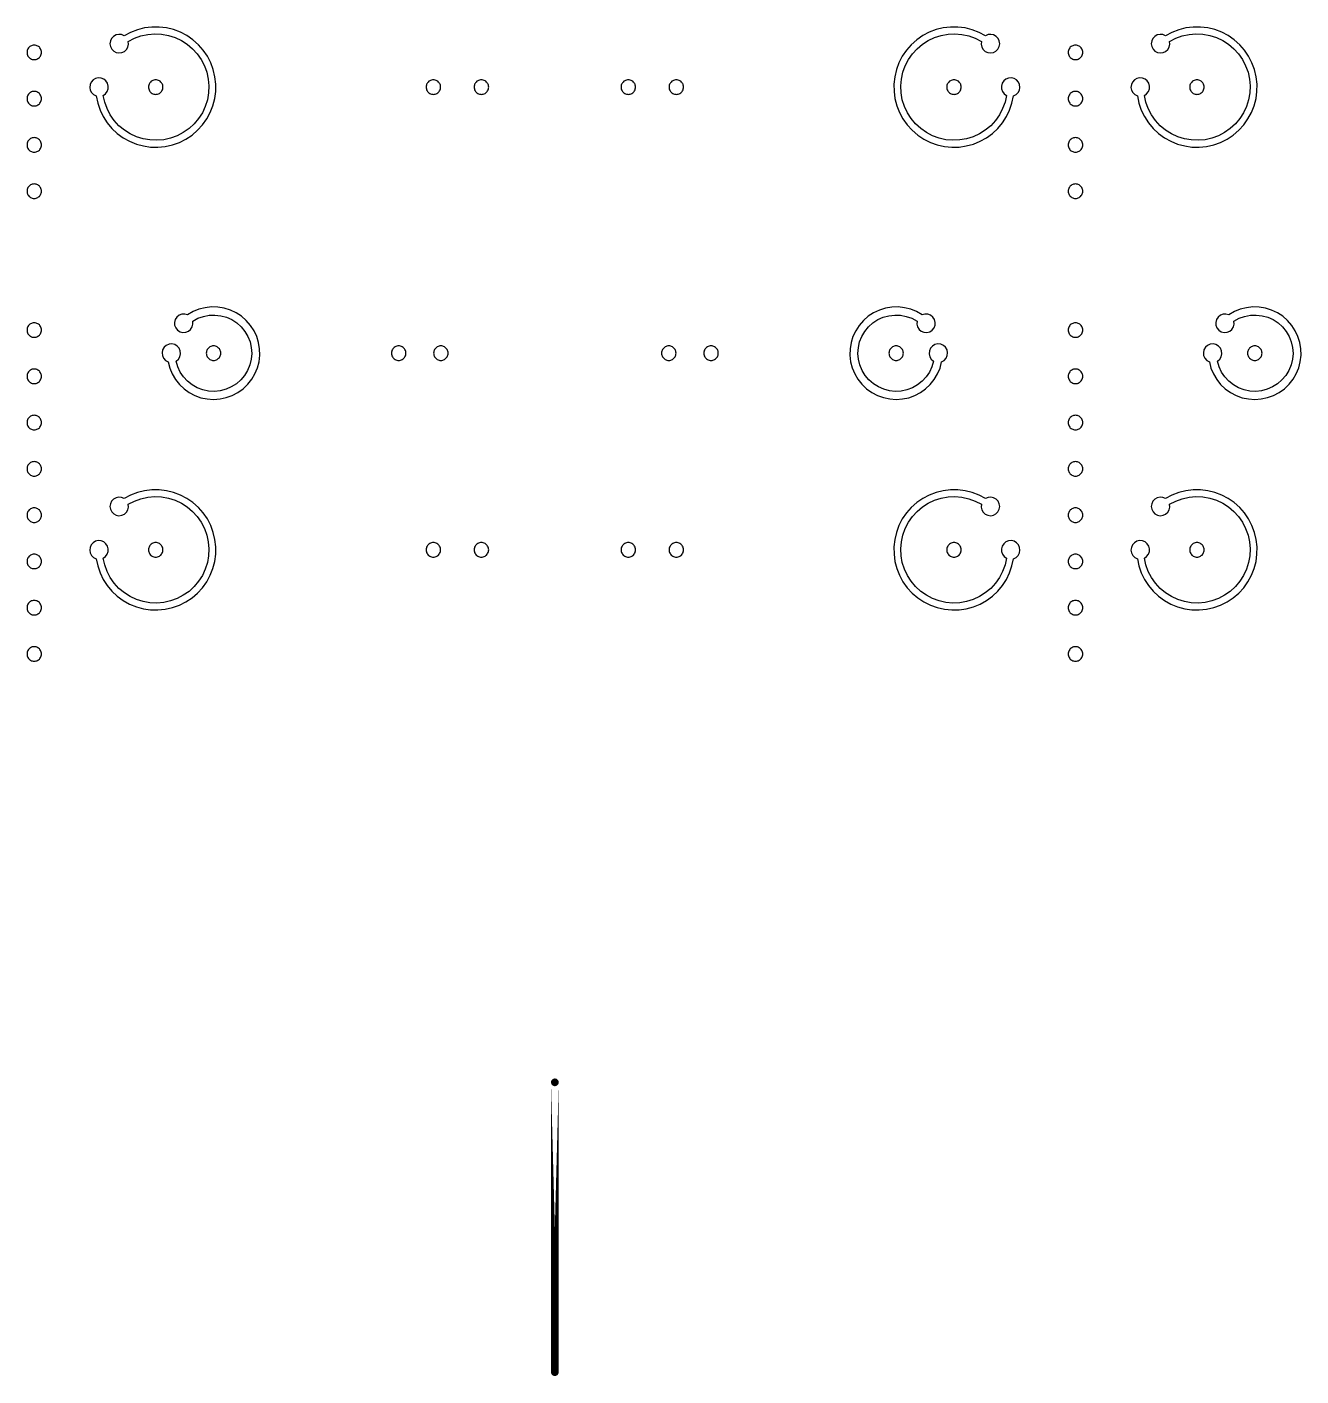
# Model space of a CAD drawing. Extents: x -100 to 100, y -100 to 100.
# Drawn here: x -5.46 to 7.72, y -64.24 to -50.28 of the extents above; entities that cross this region are included whole.
import ezdxf

# ---------------------------------------------------------------- set-up
doc = ezdxf.new("R2010")
doc.units = 0
doc.layers.get('0').update_dxf_attribs({"linetype": 'continuous'})
doc.layers.add('L1', color=7, linetype='continuous')

# ---------------------------------------------------------------- blocks, each defined once
blk = doc.blocks.new('LDI_XFL94-0512-011_L1_B1')
at = {"layer": 'L1'}
for points in [[(-4.003, -53.742), (-3.987, -53.807), (-3.961, -53.868), (-3.927, -53.925), (-3.886, -53.976), (-3.838, -54.022), (-3.784, -54.061), (-3.725, -54.091), (-3.663, -54.114), (-3.598, -54.127), (-3.532, -54.132), (-3.466, -54.127), (-3.401, -54.113), (-3.339, -54.091), (-3.28, -54.06), (-3.227, -54.021), (-3.179, -53.975), (-3.138, -53.923), (-3.104, -53.866), (-3.079, -53.805), (-3.062, -53.741), (-3.054, -53.675), (-3.056, -53.609), (-3.067, -53.543), (-3.086, -53.48), (-3.114, -53.42), (-3.15, -53.365), (-3.194, -53.315), (-3.244, -53.271), (-3.299, -53.235), (-3.359, -53.206), (-3.422, -53.187), (-3.487, -53.176), (-3.554, -53.174), (-3.619, -53.182), (-3.684, -53.198), (-3.745, -53.223), (-3.802, -53.256), (-3.831, -53.248), (-3.861, -53.25), (-3.89, -53.26), (-3.913, -53.279), (-3.93, -53.305), (-3.937, -53.334), (-3.936, -53.364), (-3.925, -53.392), (-3.906, -53.415), (-3.88, -53.431), (-3.851, -53.439), (-3.821, -53.437), (-3.793, -53.426), (-3.77, -53.407), (-3.754, -53.381), (-3.747, -53.352), (-3.749, -53.322), (-3.695, -53.292), (-3.638, -53.272), (-3.579, -53.26), (-3.518, -53.258), (-3.457, -53.265), (-3.399, -53.281), (-3.343, -53.306), (-3.292, -53.339), (-3.247, -53.38), (-3.209, -53.427), (-3.178, -53.479), (-3.155, -53.536), (-3.142, -53.595), (-3.138, -53.656), (-3.143, -53.716), (-3.157, -53.775), (-3.181, -53.832), (-3.212, -53.884), (-3.251, -53.93), (-3.297, -53.97), (-3.349, -54.002), (-3.404, -54.026), (-3.463, -54.042), (-3.524, -54.048), (-3.585, -54.045), (-3.644, -54.032), (-3.701, -54.01), (-3.754, -53.98), (-3.801, -53.943), (-3.843, -53.898), (-3.877, -53.848), (-3.903, -53.793), (-3.92, -53.734), (-3.897, -53.714), (-3.881, -53.689), (-3.874, -53.659), (-3.877, -53.629), (-3.889, -53.602), (-3.909, -53.579), (-3.935, -53.564), (-3.964, -53.557), (-3.994, -53.56), (-4.022, -53.572), (-4.044, -53.592), (-4.06, -53.618), (-4.066, -53.648), (-4.062, -53.678), (-4.05, -53.705), (-4.03, -53.728), (-4.003, -53.742)], [(3.92, -53.734), (3.903, -53.793), (3.877, -53.848), (3.843, -53.898), (3.801, -53.943), (3.754, -53.98), (3.701, -54.01), (3.644, -54.032), (3.585, -54.045), (3.524, -54.048), (3.463, -54.042), (3.404, -54.026), (3.349, -54.002), (3.297, -53.97), (3.251, -53.93), (3.212, -53.884), (3.181, -53.832), (3.157, -53.775), (3.143, -53.716), (3.138, -53.656), (3.142, -53.595), (3.155, -53.536), (3.178, -53.479), (3.209, -53.427), (3.247, -53.38), (3.292, -53.339), (3.343, -53.306), (3.399, -53.281), (3.457, -53.265), (3.518, -53.258), (3.579, -53.26), (3.638, -53.272), (3.695, -53.292), (3.749, -53.322), (3.747, -53.352), (3.754, -53.381), (3.77, -53.407), (3.793, -53.426), (3.821, -53.437), (3.851, -53.439), (3.88, -53.431), (3.906, -53.415), (3.925, -53.392), (3.936, -53.364), (3.937, -53.334), (3.93, -53.305), (3.913, -53.279), (3.89, -53.26), (3.861, -53.25), (3.831, -53.248), (3.802, -53.256), (3.745, -53.223), (3.684, -53.198), (3.619, -53.182), (3.554, -53.174), (3.487, -53.176), (3.422, -53.187), (3.359, -53.206), (3.299, -53.235), (3.244, -53.271), (3.194, -53.315), (3.15, -53.365), (3.114, -53.42), (3.086, -53.48), (3.067, -53.543), (3.056, -53.609), (3.054, -53.675), (3.062, -53.741), (3.079, -53.805), (3.104, -53.866), (3.138, -53.923), (3.179, -53.975), (3.227, -54.021), (3.28, -54.06), (3.339, -54.091), (3.401, -54.113), (3.466, -54.127), (3.532, -54.132), (3.598, -54.127), (3.663, -54.114), (3.725, -54.091), (3.784, -54.061), (3.838, -54.022), (3.886, -53.976), (3.927, -53.925), (3.961, -53.868), (3.987, -53.807), (4.003, -53.742), (4.03, -53.728), (4.05, -53.705), (4.062, -53.678), (4.066, -53.648), (4.06, -53.618), (4.044, -53.592), (4.022, -53.572), (3.994, -53.56), (3.964, -53.557), (3.935, -53.564), (3.909, -53.579), (3.889, -53.602), (3.877, -53.629), (3.874, -53.659), (3.881, -53.689), (3.897, -53.714), (3.92, -53.734)], [(6.775, -53.742), (6.792, -53.807), (6.817, -53.868), (6.851, -53.925), (6.892, -53.976), (6.94, -54.022), (6.994, -54.061), (7.053, -54.091), (7.115, -54.114), (7.18, -54.127), (7.246, -54.132), (7.312, -54.127), (7.377, -54.113), (7.439, -54.091), (7.498, -54.06), (7.552, -54.021), (7.6, -53.975), (7.641, -53.923), (7.674, -53.866), (7.7, -53.805), (7.716, -53.741), (7.724, -53.675), (7.723, -53.609), (7.712, -53.543), (7.692, -53.48), (7.664, -53.42), (7.628, -53.365), (7.585, -53.315), (7.535, -53.271), (7.48, -53.235), (7.42, -53.206), (7.356, -53.187), (7.291, -53.176), (7.225, -53.174), (7.159, -53.182), (7.095, -53.198), (7.034, -53.223), (6.976, -53.256), (6.947, -53.248), (6.917, -53.25), (6.889, -53.26), (6.865, -53.279), (6.849, -53.305), (6.841, -53.334), (6.843, -53.364), (6.854, -53.392), (6.873, -53.415), (6.898, -53.431), (6.927, -53.439), (6.958, -53.437), (6.986, -53.426), (7.009, -53.407), (7.025, -53.381), (7.032, -53.352), (7.03, -53.322), (7.083, -53.292), (7.14, -53.272), (7.2, -53.26), (7.261, -53.258), (7.321, -53.265), (7.38, -53.281), (7.435, -53.306), (7.486, -53.339), (7.531, -53.38), (7.57, -53.427), (7.601, -53.479), (7.623, -53.536), (7.636, -53.595), (7.641, -53.656), (7.636, -53.716), (7.621, -53.775), (7.598, -53.832), (7.566, -53.884), (7.527, -53.93), (7.481, -53.97), (7.43, -54.002), (7.374, -54.026), (7.315, -54.042), (7.255, -54.048), (7.194, -54.045), (7.134, -54.032), (7.078, -54.01), (7.025, -53.98), (6.977, -53.943), (6.936, -53.898), (6.902, -53.848), (6.876, -53.793), (6.859, -53.734), (6.882, -53.714), (6.897, -53.689), (6.904, -53.659), (6.901, -53.629), (6.889, -53.602), (6.869, -53.579), (6.843, -53.564), (6.814, -53.557), (6.784, -53.56), (6.756, -53.572), (6.734, -53.592), (6.719, -53.618), (6.713, -53.648), (6.716, -53.678), (6.728, -53.705), (6.749, -53.728), (6.775, -53.742)], [(-5.389, -53.338), (-5.399, -53.339), (-5.409, -53.341), (-5.418, -53.344), (-5.427, -53.348), (-5.435, -53.354), (-5.442, -53.36), (-5.449, -53.368), (-5.454, -53.376), (-5.459, -53.384), (-5.462, -53.394), (-5.464, -53.403), (-5.464, -53.413), (-5.464, -53.423), (-5.462, -53.433), (-5.459, -53.442), (-5.454, -53.451), (-5.449, -53.459), (-5.442, -53.466), (-5.435, -53.473), (-5.427, -53.478), (-5.418, -53.482), (-5.409, -53.486), (-5.399, -53.488), (-5.389, -53.488), (-5.379, -53.488), (-5.37, -53.486), (-5.361, -53.482), (-5.352, -53.478), (-5.344, -53.473), (-5.336, -53.466), (-5.33, -53.459), (-5.324, -53.451), (-5.32, -53.442), (-5.317, -53.433), (-5.315, -53.423), (-5.314, -53.413), (-5.315, -53.403), (-5.317, -53.394), (-5.32, -53.384), (-5.324, -53.376), (-5.33, -53.368), (-5.336, -53.36), (-5.344, -53.354), (-5.352, -53.348), (-5.361, -53.344), (-5.37, -53.341), (-5.379, -53.339), (-5.389, -53.338)], [(5.389, -53.338), (5.379, -53.339), (5.37, -53.341), (5.361, -53.344), (5.352, -53.348), (5.344, -53.354), (5.336, -53.36), (5.33, -53.368), (5.324, -53.376), (5.32, -53.384), (5.317, -53.394), (5.315, -53.403), (5.314, -53.413), (5.315, -53.423), (5.317, -53.433), (5.32, -53.442), (5.324, -53.451), (5.33, -53.459), (5.336, -53.466), (5.344, -53.473), (5.352, -53.478), (5.361, -53.482), (5.37, -53.486), (5.379, -53.488), (5.389, -53.488), (5.399, -53.488), (5.409, -53.486), (5.418, -53.482), (5.427, -53.478), (5.435, -53.473), (5.442, -53.466), (5.449, -53.459), (5.454, -53.451), (5.459, -53.442), (5.462, -53.433), (5.464, -53.423), (5.464, -53.413), (5.464, -53.403), (5.462, -53.394), (5.459, -53.384), (5.454, -53.376), (5.449, -53.368), (5.442, -53.36), (5.435, -53.354), (5.427, -53.348), (5.418, -53.344), (5.409, -53.341), (5.399, -53.339), (5.389, -53.338)], [(-3.533, -53.578), (-3.543, -53.578), (-3.552, -53.58), (-3.562, -53.583), (-3.57, -53.588), (-3.579, -53.593), (-3.586, -53.6), (-3.592, -53.607), (-3.598, -53.615), (-3.602, -53.624), (-3.605, -53.633), (-3.607, -53.643), (-3.608, -53.653), (-3.607, -53.662), (-3.605, -53.672), (-3.602, -53.681), (-3.598, -53.69), (-3.592, -53.698), (-3.586, -53.706), (-3.579, -53.712), (-3.57, -53.718), (-3.562, -53.722), (-3.552, -53.725), (-3.543, -53.727), (-3.533, -53.728), (-3.523, -53.727), (-3.514, -53.725), (-3.504, -53.722), (-3.495, -53.718), (-3.487, -53.712), (-3.48, -53.706), (-3.473, -53.698), (-3.468, -53.69), (-3.464, -53.681), (-3.46, -53.672), (-3.459, -53.662), (-3.458, -53.653), (-3.459, -53.643), (-3.46, -53.633), (-3.464, -53.624), (-3.468, -53.615), (-3.473, -53.607), (-3.48, -53.6), (-3.487, -53.593), (-3.495, -53.588), (-3.504, -53.583), (-3.514, -53.58), (-3.523, -53.578), (-3.533, -53.578)], [(-1.617, -53.578), (-1.627, -53.578), (-1.636, -53.58), (-1.645, -53.583), (-1.654, -53.588), (-1.662, -53.593), (-1.67, -53.6), (-1.676, -53.607), (-1.682, -53.615), (-1.686, -53.624), (-1.689, -53.633), (-1.691, -53.643), (-1.692, -53.653), (-1.691, -53.662), (-1.689, -53.672), (-1.686, -53.681), (-1.682, -53.69), (-1.676, -53.698), (-1.67, -53.706), (-1.662, -53.712), (-1.654, -53.718), (-1.645, -53.722), (-1.636, -53.725), (-1.627, -53.727), (-1.617, -53.728), (-1.607, -53.727), (-1.597, -53.725), (-1.588, -53.722), (-1.579, -53.718), (-1.571, -53.712), (-1.564, -53.706), (-1.557, -53.698), (-1.552, -53.69), (-1.547, -53.681), (-1.544, -53.672), (-1.542, -53.662), (-1.542, -53.653), (-1.542, -53.643), (-1.544, -53.633), (-1.547, -53.624), (-1.552, -53.615), (-1.557, -53.607), (-1.564, -53.6), (-1.571, -53.593), (-1.579, -53.588), (-1.588, -53.583), (-1.597, -53.58), (-1.607, -53.578), (-1.617, -53.578)], [(-1.18, -53.578), (-1.189, -53.578), (-1.199, -53.58), (-1.208, -53.583), (-1.217, -53.588), (-1.225, -53.593), (-1.233, -53.6), (-1.239, -53.607), (-1.245, -53.615), (-1.249, -53.624), (-1.252, -53.633), (-1.254, -53.643), (-1.255, -53.653), (-1.254, -53.662), (-1.252, -53.672), (-1.249, -53.681), (-1.245, -53.69), (-1.239, -53.698), (-1.233, -53.706), (-1.225, -53.712), (-1.217, -53.718), (-1.208, -53.722), (-1.199, -53.725), (-1.189, -53.727), (-1.18, -53.728), (-1.17, -53.727), (-1.16, -53.725), (-1.151, -53.722), (-1.142, -53.718), (-1.134, -53.712), (-1.127, -53.706), (-1.12, -53.698), (-1.115, -53.69), (-1.11, -53.681), (-1.107, -53.672), (-1.105, -53.662), (-1.105, -53.653), (-1.105, -53.643), (-1.107, -53.633), (-1.11, -53.624), (-1.115, -53.615), (-1.12, -53.607), (-1.127, -53.6), (-1.134, -53.593), (-1.142, -53.588), (-1.151, -53.583), (-1.16, -53.58), (-1.17, -53.578), (-1.18, -53.578)], [(1.18, -53.578), (1.17, -53.578), (1.16, -53.58), (1.151, -53.583), (1.142, -53.588), (1.134, -53.593), (1.127, -53.6), (1.12, -53.607), (1.115, -53.615), (1.11, -53.624), (1.107, -53.633), (1.105, -53.643), (1.105, -53.653), (1.105, -53.662), (1.107, -53.672), (1.11, -53.681), (1.115, -53.69), (1.12, -53.698), (1.127, -53.706), (1.134, -53.712), (1.142, -53.718), (1.151, -53.722), (1.16, -53.725), (1.17, -53.727), (1.18, -53.728), (1.189, -53.727), (1.199, -53.725), (1.208, -53.722), (1.217, -53.718), (1.225, -53.712), (1.233, -53.706), (1.239, -53.698), (1.245, -53.69), (1.249, -53.681), (1.252, -53.672), (1.254, -53.662), (1.255, -53.653), (1.254, -53.643), (1.252, -53.633), (1.249, -53.624), (1.245, -53.615), (1.239, -53.607), (1.233, -53.6), (1.225, -53.593), (1.217, -53.588), (1.208, -53.583), (1.199, -53.58), (1.189, -53.578), (1.18, -53.578)], [(1.617, -53.578), (1.607, -53.578), (1.597, -53.58), (1.588, -53.583), (1.579, -53.588), (1.571, -53.593), (1.564, -53.6), (1.557, -53.607), (1.552, -53.615), (1.547, -53.624), (1.544, -53.633), (1.542, -53.643), (1.542, -53.653), (1.542, -53.662), (1.544, -53.672), (1.547, -53.681), (1.552, -53.69), (1.557, -53.698), (1.564, -53.706), (1.571, -53.712), (1.579, -53.718), (1.588, -53.722), (1.597, -53.725), (1.607, -53.727), (1.617, -53.728), (1.627, -53.727), (1.636, -53.725), (1.645, -53.722), (1.654, -53.718), (1.662, -53.712), (1.67, -53.706), (1.676, -53.698), (1.682, -53.69), (1.686, -53.681), (1.689, -53.672), (1.691, -53.662), (1.692, -53.653), (1.691, -53.643), (1.689, -53.633), (1.686, -53.624), (1.682, -53.615), (1.676, -53.607), (1.67, -53.6), (1.662, -53.593), (1.654, -53.588), (1.645, -53.583), (1.636, -53.58), (1.627, -53.578), (1.617, -53.578)], [(3.533, -53.578), (3.523, -53.578), (3.514, -53.58), (3.504, -53.583), (3.495, -53.588), (3.487, -53.593), (3.48, -53.6), (3.473, -53.607), (3.468, -53.615), (3.464, -53.624), (3.46, -53.633), (3.459, -53.643), (3.458, -53.653), (3.459, -53.662), (3.46, -53.672), (3.464, -53.681), (3.468, -53.69), (3.473, -53.698), (3.48, -53.706), (3.487, -53.712), (3.495, -53.718), (3.504, -53.722), (3.514, -53.725), (3.523, -53.727), (3.533, -53.728), (3.543, -53.727), (3.552, -53.725), (3.562, -53.722), (3.57, -53.718), (3.579, -53.712), (3.586, -53.706), (3.592, -53.698), (3.598, -53.69), (3.602, -53.681), (3.605, -53.672), (3.607, -53.662), (3.608, -53.653), (3.607, -53.643), (3.605, -53.633), (3.602, -53.624), (3.598, -53.615), (3.592, -53.607), (3.586, -53.6), (3.579, -53.593), (3.57, -53.588), (3.562, -53.583), (3.552, -53.58), (3.543, -53.578), (3.533, -53.578)], [(7.246, -53.578), (7.236, -53.578), (7.226, -53.58), (7.217, -53.583), (7.208, -53.588), (7.2, -53.593), (7.192, -53.6), (7.186, -53.607), (7.181, -53.615), (7.176, -53.624), (7.173, -53.633), (7.171, -53.643), (7.171, -53.653), (7.171, -53.662), (7.173, -53.672), (7.176, -53.681), (7.181, -53.69), (7.186, -53.698), (7.192, -53.706), (7.2, -53.712), (7.208, -53.718), (7.217, -53.722), (7.226, -53.725), (7.236, -53.727), (7.246, -53.728), (7.255, -53.727), (7.265, -53.725), (7.274, -53.722), (7.283, -53.718), (7.291, -53.712), (7.299, -53.706), (7.305, -53.698), (7.31, -53.69), (7.315, -53.681), (7.318, -53.672), (7.32, -53.662), (7.321, -53.653), (7.32, -53.643), (7.318, -53.633), (7.315, -53.624), (7.31, -53.615), (7.305, -53.607), (7.299, -53.6), (7.291, -53.593), (7.283, -53.588), (7.274, -53.583), (7.265, -53.58), (7.255, -53.578), (7.246, -53.578)], [(-5.389, -53.817), (-5.399, -53.818), (-5.409, -53.82), (-5.418, -53.823), (-5.427, -53.827), (-5.435, -53.833), (-5.442, -53.839), (-5.449, -53.847), (-5.454, -53.855), (-5.459, -53.864), (-5.462, -53.873), (-5.464, -53.882), (-5.464, -53.892), (-5.464, -53.902), (-5.462, -53.912), (-5.459, -53.921), (-5.454, -53.93), (-5.449, -53.938), (-5.442, -53.945), (-5.435, -53.952), (-5.427, -53.957), (-5.418, -53.962), (-5.409, -53.965), (-5.399, -53.967), (-5.389, -53.967), (-5.379, -53.967), (-5.37, -53.965), (-5.361, -53.962), (-5.352, -53.957), (-5.344, -53.952), (-5.336, -53.945), (-5.33, -53.938), (-5.324, -53.93), (-5.32, -53.921), (-5.317, -53.912), (-5.315, -53.902), (-5.314, -53.892), (-5.315, -53.882), (-5.317, -53.873), (-5.32, -53.864), (-5.324, -53.855), (-5.33, -53.847), (-5.336, -53.839), (-5.344, -53.833), (-5.352, -53.827), (-5.361, -53.823), (-5.37, -53.82), (-5.379, -53.818), (-5.389, -53.817)], [(5.389, -53.817), (5.379, -53.818), (5.37, -53.82), (5.361, -53.823), (5.352, -53.827), (5.344, -53.833), (5.336, -53.839), (5.33, -53.847), (5.324, -53.855), (5.32, -53.864), (5.317, -53.873), (5.315, -53.882), (5.314, -53.892), (5.315, -53.902), (5.317, -53.912), (5.32, -53.921), (5.324, -53.93), (5.33, -53.938), (5.336, -53.945), (5.344, -53.952), (5.352, -53.957), (5.361, -53.962), (5.37, -53.965), (5.379, -53.967), (5.389, -53.967), (5.399, -53.967), (5.409, -53.965), (5.418, -53.962), (5.427, -53.957), (5.435, -53.952), (5.442, -53.945), (5.449, -53.938), (5.454, -53.93), (5.459, -53.921), (5.462, -53.912), (5.464, -53.902), (5.464, -53.892), (5.464, -53.882), (5.462, -53.873), (5.459, -53.864), (5.454, -53.855), (5.449, -53.847), (5.442, -53.839), (5.435, -53.833), (5.427, -53.827), (5.418, -53.823), (5.409, -53.82), (5.399, -53.818), (5.389, -53.817)], [(-5.389, -54.296), (-5.399, -54.297), (-5.409, -54.299), (-5.418, -54.302), (-5.427, -54.306), (-5.435, -54.312), (-5.442, -54.318), (-5.449, -54.326), (-5.454, -54.334), (-5.459, -54.343), (-5.462, -54.352), (-5.464, -54.361), (-5.464, -54.371), (-5.464, -54.381), (-5.462, -54.391), (-5.459, -54.4), (-5.454, -54.409), (-5.449, -54.417), (-5.442, -54.424), (-5.435, -54.431), (-5.427, -54.436), (-5.418, -54.441), (-5.409, -54.444), (-5.399, -54.446), (-5.389, -54.446), (-5.379, -54.446), (-5.37, -54.444), (-5.361, -54.441), (-5.352, -54.436), (-5.344, -54.431), (-5.336, -54.424), (-5.33, -54.417), (-5.324, -54.409), (-5.32, -54.4), (-5.317, -54.391), (-5.315, -54.381), (-5.314, -54.371), (-5.315, -54.361), (-5.317, -54.352), (-5.32, -54.343), (-5.324, -54.334), (-5.33, -54.326), (-5.336, -54.318), (-5.344, -54.312), (-5.352, -54.306), (-5.361, -54.302), (-5.37, -54.299), (-5.379, -54.297), (-5.389, -54.296)], [(5.389, -54.296), (5.379, -54.297), (5.37, -54.299), (5.361, -54.302), (5.352, -54.306), (5.344, -54.312), (5.336, -54.318), (5.33, -54.326), (5.324, -54.334), (5.32, -54.343), (5.317, -54.352), (5.315, -54.361), (5.314, -54.371), (5.315, -54.381), (5.317, -54.391), (5.32, -54.4), (5.324, -54.409), (5.33, -54.417), (5.336, -54.424), (5.344, -54.431), (5.352, -54.436), (5.361, -54.441), (5.37, -54.444), (5.379, -54.446), (5.389, -54.446), (5.399, -54.446), (5.409, -54.444), (5.418, -54.441), (5.427, -54.436), (5.435, -54.431), (5.442, -54.424), (5.449, -54.417), (5.454, -54.409), (5.459, -54.4), (5.462, -54.391), (5.464, -54.381), (5.464, -54.371), (5.464, -54.361), (5.462, -54.352), (5.459, -54.343), (5.454, -54.334), (5.449, -54.326), (5.442, -54.318), (5.435, -54.312), (5.427, -54.306), (5.418, -54.302), (5.409, -54.299), (5.399, -54.297), (5.389, -54.296)], [(-5.389, -54.775), (-5.399, -54.776), (-5.409, -54.778), (-5.418, -54.781), (-5.427, -54.785), (-5.435, -54.791), (-5.442, -54.797), (-5.449, -54.805), (-5.454, -54.813), (-5.459, -54.822), (-5.462, -54.831), (-5.464, -54.841), (-5.464, -54.85), (-5.464, -54.86), (-5.462, -54.87), (-5.459, -54.879), (-5.454, -54.888), (-5.449, -54.896), (-5.442, -54.903), (-5.435, -54.91), (-5.427, -54.915), (-5.418, -54.92), (-5.409, -54.923), (-5.399, -54.925), (-5.389, -54.925), (-5.379, -54.925), (-5.37, -54.923), (-5.361, -54.92), (-5.352, -54.915), (-5.344, -54.91), (-5.336, -54.903), (-5.33, -54.896), (-5.324, -54.888), (-5.32, -54.879), (-5.317, -54.87), (-5.315, -54.86), (-5.314, -54.85), (-5.315, -54.841), (-5.317, -54.831), (-5.32, -54.822), (-5.324, -54.813), (-5.33, -54.805), (-5.336, -54.797), (-5.344, -54.791), (-5.352, -54.785), (-5.361, -54.781), (-5.37, -54.778), (-5.379, -54.776), (-5.389, -54.775)], [(5.389, -54.775), (5.379, -54.776), (5.37, -54.778), (5.361, -54.781), (5.352, -54.785), (5.344, -54.791), (5.336, -54.797), (5.33, -54.805), (5.324, -54.813), (5.32, -54.822), (5.317, -54.831), (5.315, -54.841), (5.314, -54.85), (5.315, -54.86), (5.317, -54.87), (5.32, -54.879), (5.324, -54.888), (5.33, -54.896), (5.336, -54.903), (5.344, -54.91), (5.352, -54.915), (5.361, -54.92), (5.37, -54.923), (5.379, -54.925), (5.389, -54.925), (5.399, -54.925), (5.409, -54.923), (5.418, -54.92), (5.427, -54.915), (5.435, -54.91), (5.442, -54.903), (5.449, -54.896), (5.454, -54.888), (5.459, -54.879), (5.462, -54.87), (5.464, -54.86), (5.464, -54.85), (5.464, -54.841), (5.462, -54.831), (5.459, -54.822), (5.454, -54.813), (5.449, -54.805), (5.442, -54.797), (5.435, -54.791), (5.427, -54.785), (5.418, -54.781), (5.409, -54.778), (5.399, -54.776), (5.389, -54.775)], [(-4.748, -55.78), (-4.732, -55.854), (-4.708, -55.926), (-4.674, -55.994), (-4.633, -56.058), (-4.585, -56.116), (-4.529, -56.168), (-4.468, -56.213), (-4.402, -56.25), (-4.332, -56.278), (-4.259, -56.298), (-4.184, -56.309), (-4.108, -56.311), (-4.033, -56.303), (-3.959, -56.287), (-3.887, -56.261), (-3.819, -56.227), (-3.756, -56.185), (-3.699, -56.136), (-3.647, -56.08), (-3.603, -56.018), (-3.567, -55.952), (-3.54, -55.881), (-3.521, -55.808), (-3.511, -55.733), (-3.51, -55.657), (-3.518, -55.582), (-3.536, -55.508), (-3.562, -55.437), (-3.597, -55.369), (-3.64, -55.307), (-3.69, -55.25), (-3.746, -55.199), (-3.809, -55.156), (-3.876, -55.121), (-3.947, -55.094), (-4.02, -55.076), (-4.096, -55.067), (-4.171, -55.067), (-4.247, -55.077), (-4.32, -55.095), (-4.391, -55.122), (-4.458, -55.158), (-4.485, -55.146), (-4.514, -55.143), (-4.542, -55.149), (-4.568, -55.164), (-4.588, -55.185), (-4.601, -55.211), (-4.605, -55.24), (-4.6, -55.269), (-4.587, -55.295), (-4.566, -55.316), (-4.541, -55.33), (-4.512, -55.335), (-4.483, -55.331), (-4.456, -55.319), (-4.435, -55.299), (-4.42, -55.274), (-4.413, -55.246), (-4.416, -55.217), (-4.352, -55.184), (-4.284, -55.159), (-4.214, -55.144), (-4.142, -55.138), (-4.07, -55.141), (-3.999, -55.154), (-3.931, -55.176), (-3.866, -55.206), (-3.805, -55.245), (-3.75, -55.291), (-3.702, -55.344), (-3.66, -55.403), (-3.627, -55.467), (-3.603, -55.535), (-3.587, -55.605), (-3.581, -55.677), (-3.584, -55.749), (-3.597, -55.82), (-3.618, -55.888), (-3.649, -55.954), (-3.687, -56.014), (-3.734, -56.069), (-3.787, -56.118), (-3.846, -56.159), (-3.909, -56.193), (-3.977, -56.217), (-4.047, -56.233), (-4.119, -56.239), (-4.191, -56.236), (-4.262, -56.224), (-4.33, -56.202), (-4.396, -56.172), (-4.456, -56.134), (-4.512, -56.088), (-4.56, -56.035), (-4.602, -55.976), (-4.635, -55.912), (-4.66, -55.845), (-4.676, -55.774), (-4.652, -55.758), (-4.634, -55.734), (-4.624, -55.707), (-4.623, -55.678), (-4.631, -55.649), (-4.647, -55.625), (-4.67, -55.606), (-4.697, -55.595), (-4.726, -55.593), (-4.754, -55.6), (-4.779, -55.615), (-4.799, -55.636), (-4.811, -55.663), (-4.814, -55.692), (-4.809, -55.721), (-4.795, -55.746), (-4.774, -55.767), (-4.748, -55.78)], [(4.676, -55.774), (4.66, -55.845), (4.635, -55.912), (4.602, -55.976), (4.56, -56.035), (4.512, -56.088), (4.456, -56.134), (4.396, -56.172), (4.33, -56.202), (4.262, -56.224), (4.191, -56.236), (4.119, -56.239), (4.047, -56.233), (3.977, -56.217), (3.909, -56.193), (3.846, -56.159), (3.787, -56.118), (3.734, -56.069), (3.687, -56.014), (3.649, -55.954), (3.618, -55.888), (3.597, -55.82), (3.584, -55.749), (3.581, -55.677), (3.587, -55.605), (3.603, -55.535), (3.627, -55.467), (3.66, -55.403), (3.702, -55.344), (3.75, -55.291), (3.805, -55.245), (3.866, -55.206), (3.931, -55.176), (3.999, -55.154), (4.07, -55.141), (4.142, -55.138), (4.214, -55.144), (4.284, -55.159), (4.352, -55.184), (4.416, -55.217), (4.413, -55.246), (4.42, -55.274), (4.435, -55.299), (4.456, -55.319), (4.483, -55.331), (4.512, -55.335), (4.541, -55.33), (4.566, -55.316), (4.587, -55.295), (4.6, -55.269), (4.605, -55.24), (4.601, -55.211), (4.588, -55.185), (4.568, -55.164), (4.542, -55.149), (4.514, -55.143), (4.485, -55.146), (4.458, -55.158), (4.391, -55.122), (4.32, -55.095), (4.247, -55.077), (4.171, -55.067), (4.096, -55.067), (4.02, -55.076), (3.947, -55.094), (3.876, -55.121), (3.809, -55.156), (3.746, -55.199), (3.69, -55.25), (3.64, -55.307), (3.597, -55.369), (3.562, -55.437), (3.536, -55.508), (3.518, -55.582), (3.51, -55.657), (3.511, -55.733), (3.521, -55.808), (3.54, -55.881), (3.567, -55.952), (3.603, -56.018), (3.647, -56.08), (3.699, -56.136), (3.756, -56.185), (3.819, -56.227), (3.887, -56.261), (3.959, -56.287), (4.033, -56.303), (4.108, -56.311), (4.184, -56.309), (4.259, -56.298), (4.332, -56.278), (4.402, -56.25), (4.468, -56.213), (4.529, -56.168), (4.585, -56.116), (4.633, -56.058), (4.674, -55.994), (4.708, -55.926), (4.732, -55.854), (4.748, -55.78), (4.774, -55.767), (4.795, -55.746), (4.809, -55.721), (4.814, -55.692), (4.811, -55.663), (4.799, -55.636), (4.779, -55.615), (4.754, -55.6), (4.726, -55.593), (4.697, -55.595), (4.67, -55.606), (4.647, -55.625), (4.631, -55.649), (4.623, -55.678), (4.624, -55.707), (4.634, -55.734), (4.652, -55.758), (4.676, -55.774)], [(6.031, -55.78), (6.046, -55.854), (6.071, -55.926), (6.104, -55.994), (6.145, -56.058), (6.194, -56.116), (6.249, -56.168), (6.31, -56.213), (6.376, -56.25), (6.446, -56.278), (6.52, -56.298), (6.595, -56.309), (6.67, -56.311), (6.746, -56.303), (6.82, -56.287), (6.891, -56.261), (6.959, -56.227), (7.022, -56.185), (7.08, -56.136), (7.131, -56.08), (7.175, -56.018), (7.211, -55.952), (7.239, -55.881), (7.258, -55.808), (7.268, -55.733), (7.269, -55.657), (7.26, -55.582), (7.243, -55.508), (7.216, -55.437), (7.181, -55.369), (7.139, -55.307), (7.089, -55.25), (7.032, -55.199), (6.97, -55.156), (6.903, -55.121), (6.832, -55.094), (6.758, -55.076), (6.683, -55.067), (6.607, -55.067), (6.532, -55.077), (6.458, -55.095), (6.388, -55.122), (6.321, -55.158), (6.294, -55.146), (6.265, -55.143), (6.236, -55.149), (6.211, -55.164), (6.191, -55.185), (6.178, -55.211), (6.174, -55.24), (6.178, -55.269), (6.192, -55.295), (6.212, -55.316), (6.238, -55.33), (6.267, -55.335), (6.296, -55.331), (6.322, -55.319), (6.344, -55.299), (6.359, -55.274), (6.365, -55.246), (6.363, -55.217), (6.427, -55.184), (6.494, -55.159), (6.565, -55.144), (6.636, -55.138), (6.708, -55.141), (6.779, -55.154), (6.848, -55.176), (6.913, -55.206), (6.973, -55.245), (7.028, -55.291), (7.077, -55.344), (7.118, -55.403), (7.151, -55.467), (7.176, -55.535), (7.191, -55.605), (7.197, -55.677), (7.194, -55.749), (7.182, -55.82), (7.16, -55.888), (7.13, -55.954), (7.091, -56.014), (7.045, -56.069), (6.992, -56.118), (6.933, -56.159), (6.869, -56.193), (6.802, -56.217), (6.731, -56.233), (6.66, -56.239), (6.588, -56.236), (6.517, -56.224), (6.448, -56.202), (6.383, -56.172), (6.322, -56.134), (6.267, -56.088), (6.218, -56.035), (6.177, -55.976), (6.143, -55.912), (6.118, -55.845), (6.103, -55.774), (6.126, -55.758), (6.144, -55.734), (6.154, -55.707), (6.155, -55.678), (6.147, -55.649), (6.131, -55.625), (6.109, -55.606), (6.082, -55.595), (6.053, -55.593), (6.024, -55.6), (5.999, -55.615), (5.98, -55.636), (5.968, -55.663), (5.964, -55.692), (5.97, -55.721), (5.984, -55.746), (6.005, -55.767), (6.031, -55.78)], [(-5.389, -55.254), (-5.399, -55.255), (-5.409, -55.257), (-5.418, -55.26), (-5.427, -55.264), (-5.435, -55.27), (-5.442, -55.276), (-5.449, -55.284), (-5.454, -55.292), (-5.459, -55.301), (-5.462, -55.31), (-5.464, -55.32), (-5.464, -55.329), (-5.464, -55.339), (-5.462, -55.349), (-5.459, -55.358), (-5.454, -55.367), (-5.449, -55.375), (-5.442, -55.382), (-5.435, -55.389), (-5.427, -55.394), (-5.418, -55.399), (-5.409, -55.402), (-5.399, -55.404), (-5.389, -55.404), (-5.379, -55.404), (-5.37, -55.402), (-5.361, -55.399), (-5.352, -55.394), (-5.344, -55.389), (-5.336, -55.382), (-5.33, -55.375), (-5.324, -55.367), (-5.32, -55.358), (-5.317, -55.349), (-5.315, -55.339), (-5.314, -55.329), (-5.315, -55.32), (-5.317, -55.31), (-5.32, -55.301), (-5.324, -55.292), (-5.33, -55.284), (-5.336, -55.276), (-5.344, -55.27), (-5.352, -55.264), (-5.361, -55.26), (-5.37, -55.257), (-5.379, -55.255), (-5.389, -55.254)], [(5.389, -55.254), (5.379, -55.255), (5.37, -55.257), (5.361, -55.26), (5.352, -55.264), (5.344, -55.27), (5.336, -55.276), (5.33, -55.284), (5.324, -55.292), (5.32, -55.301), (5.317, -55.31), (5.315, -55.32), (5.314, -55.329), (5.315, -55.339), (5.317, -55.349), (5.32, -55.358), (5.324, -55.367), (5.33, -55.375), (5.336, -55.382), (5.344, -55.389), (5.352, -55.394), (5.361, -55.399), (5.37, -55.402), (5.379, -55.404), (5.389, -55.404), (5.399, -55.404), (5.409, -55.402), (5.418, -55.399), (5.427, -55.394), (5.435, -55.389), (5.442, -55.382), (5.449, -55.375), (5.454, -55.367), (5.459, -55.358), (5.462, -55.349), (5.464, -55.339), (5.464, -55.329), (5.464, -55.32), (5.462, -55.31), (5.459, -55.301), (5.454, -55.292), (5.449, -55.284), (5.442, -55.276), (5.435, -55.27), (5.427, -55.264), (5.418, -55.26), (5.409, -55.257), (5.399, -55.255), (5.389, -55.254)], [(-4.132, -55.614), (-4.142, -55.614), (-4.151, -55.616), (-4.16, -55.619), (-4.169, -55.624), (-4.177, -55.629), (-4.185, -55.636), (-4.191, -55.643), (-4.197, -55.651), (-4.201, -55.66), (-4.204, -55.669), (-4.206, -55.679), (-4.207, -55.689), (-4.206, -55.698), (-4.204, -55.708), (-4.201, -55.717), (-4.197, -55.726), (-4.191, -55.734), (-4.185, -55.742), (-4.177, -55.748), (-4.169, -55.754), (-4.16, -55.758), (-4.151, -55.761), (-4.142, -55.763), (-4.132, -55.764), (-4.122, -55.763), (-4.112, -55.761), (-4.103, -55.758), (-4.094, -55.754), (-4.086, -55.748), (-4.079, -55.742), (-4.072, -55.734), (-4.067, -55.726), (-4.062, -55.717), (-4.059, -55.708), (-4.057, -55.698), (-4.057, -55.689), (-4.057, -55.679), (-4.059, -55.669), (-4.062, -55.66), (-4.067, -55.651), (-4.072, -55.643), (-4.079, -55.636), (-4.086, -55.629), (-4.094, -55.624), (-4.103, -55.619), (-4.112, -55.616), (-4.122, -55.614), (-4.132, -55.614)], [(-1.257, -55.614), (-1.267, -55.614), (-1.277, -55.616), (-1.286, -55.619), (-1.295, -55.624), (-1.303, -55.629), (-1.311, -55.636), (-1.317, -55.643), (-1.322, -55.651), (-1.327, -55.66), (-1.33, -55.669), (-1.332, -55.679), (-1.332, -55.689), (-1.332, -55.698), (-1.33, -55.708), (-1.327, -55.717), (-1.322, -55.726), (-1.317, -55.734), (-1.311, -55.742), (-1.303, -55.748), (-1.295, -55.754), (-1.286, -55.758), (-1.277, -55.761), (-1.267, -55.763), (-1.257, -55.764), (-1.248, -55.763), (-1.238, -55.761), (-1.229, -55.758), (-1.22, -55.754), (-1.212, -55.748), (-1.204, -55.742), (-1.198, -55.734), (-1.193, -55.726), (-1.188, -55.717), (-1.185, -55.708), (-1.183, -55.698), (-1.182, -55.689), (-1.183, -55.679), (-1.185, -55.669), (-1.188, -55.66), (-1.193, -55.651), (-1.198, -55.643), (-1.204, -55.636), (-1.212, -55.629), (-1.22, -55.624), (-1.229, -55.619), (-1.238, -55.616), (-1.248, -55.614), (-1.257, -55.614)], [(-0.76, -55.614), (-0.77, -55.614), (-0.78, -55.616), (-0.789, -55.619), (-0.798, -55.624), (-0.806, -55.629), (-0.814, -55.636), (-0.82, -55.643), (-0.825, -55.651), (-0.83, -55.66), (-0.833, -55.669), (-0.835, -55.679), (-0.835, -55.689), (-0.835, -55.698), (-0.833, -55.708), (-0.83, -55.717), (-0.825, -55.726), (-0.82, -55.734), (-0.814, -55.742), (-0.806, -55.748), (-0.798, -55.754), (-0.789, -55.758), (-0.78, -55.761), (-0.77, -55.763), (-0.76, -55.764), (-0.751, -55.763), (-0.741, -55.761), (-0.732, -55.758), (-0.723, -55.754), (-0.715, -55.748), (-0.707, -55.742), (-0.701, -55.734), (-0.696, -55.726), (-0.691, -55.717), (-0.688, -55.708), (-0.686, -55.698), (-0.685, -55.689), (-0.686, -55.679), (-0.688, -55.669), (-0.691, -55.66), (-0.696, -55.651), (-0.701, -55.643), (-0.707, -55.636), (-0.715, -55.629), (-0.723, -55.624), (-0.732, -55.619), (-0.741, -55.616), (-0.751, -55.614), (-0.76, -55.614)], [(0.76, -55.614), (0.751, -55.614), (0.741, -55.616), (0.732, -55.619), (0.723, -55.624), (0.715, -55.629), (0.707, -55.636), (0.701, -55.643), (0.696, -55.651), (0.691, -55.66), (0.688, -55.669), (0.686, -55.679), (0.685, -55.689), (0.686, -55.698), (0.688, -55.708), (0.691, -55.717), (0.696, -55.726), (0.701, -55.734), (0.707, -55.742), (0.715, -55.748), (0.723, -55.754), (0.732, -55.758), (0.741, -55.761), (0.751, -55.763), (0.76, -55.764), (0.77, -55.763), (0.78, -55.761), (0.789, -55.758), (0.798, -55.754), (0.806, -55.748), (0.814, -55.742), (0.82, -55.734), (0.825, -55.726), (0.83, -55.717), (0.833, -55.708), (0.835, -55.698), (0.835, -55.689), (0.835, -55.679), (0.833, -55.669), (0.83, -55.66), (0.825, -55.651), (0.82, -55.643), (0.814, -55.636), (0.806, -55.629), (0.798, -55.624), (0.789, -55.619), (0.78, -55.616), (0.77, -55.614), (0.76, -55.614)], [(1.257, -55.614), (1.248, -55.614), (1.238, -55.616), (1.229, -55.619), (1.22, -55.624), (1.212, -55.629), (1.204, -55.636), (1.198, -55.643), (1.193, -55.651), (1.188, -55.66), (1.185, -55.669), (1.183, -55.679), (1.182, -55.689), (1.183, -55.698), (1.185, -55.708), (1.188, -55.717), (1.193, -55.726), (1.198, -55.734), (1.204, -55.742), (1.212, -55.748), (1.22, -55.754), (1.229, -55.758), (1.238, -55.761), (1.248, -55.763), (1.257, -55.764), (1.267, -55.763), (1.277, -55.761), (1.286, -55.758), (1.295, -55.754), (1.303, -55.748), (1.311, -55.742), (1.317, -55.734), (1.322, -55.726), (1.327, -55.717), (1.33, -55.708), (1.332, -55.698), (1.332, -55.689), (1.332, -55.679), (1.33, -55.669), (1.327, -55.66), (1.322, -55.651), (1.317, -55.643), (1.311, -55.636), (1.303, -55.629), (1.295, -55.624), (1.286, -55.619), (1.277, -55.616), (1.267, -55.614), (1.257, -55.614)], [(4.132, -55.614), (4.122, -55.614), (4.112, -55.616), (4.103, -55.619), (4.094, -55.624), (4.086, -55.629), (4.079, -55.636), (4.072, -55.643), (4.067, -55.651), (4.062, -55.66), (4.059, -55.669), (4.057, -55.679), (4.057, -55.689), (4.057, -55.698), (4.059, -55.708), (4.062, -55.717), (4.067, -55.726), (4.072, -55.734), (4.079, -55.742), (4.086, -55.748), (4.094, -55.754), (4.103, -55.758), (4.112, -55.761), (4.122, -55.763), (4.132, -55.764), (4.142, -55.763), (4.151, -55.761), (4.16, -55.758), (4.169, -55.754), (4.177, -55.748), (4.185, -55.742), (4.191, -55.734), (4.197, -55.726), (4.201, -55.717), (4.204, -55.708), (4.206, -55.698), (4.207, -55.689), (4.206, -55.679), (4.204, -55.669), (4.201, -55.66), (4.197, -55.651), (4.191, -55.643), (4.185, -55.636), (4.177, -55.629), (4.169, -55.624), (4.16, -55.619), (4.151, -55.616), (4.142, -55.614), (4.132, -55.614)], [(6.647, -55.614), (6.637, -55.614), (6.627, -55.616), (6.618, -55.619), (6.609, -55.624), (6.601, -55.629), (6.594, -55.636), (6.587, -55.643), (6.582, -55.651), (6.577, -55.66), (6.574, -55.669), (6.572, -55.679), (6.572, -55.689), (6.572, -55.698), (6.574, -55.708), (6.577, -55.717), (6.582, -55.726), (6.587, -55.734), (6.594, -55.742), (6.601, -55.748), (6.609, -55.754), (6.618, -55.758), (6.627, -55.761), (6.637, -55.763), (6.647, -55.764), (6.656, -55.763), (6.666, -55.761), (6.675, -55.758), (6.684, -55.754), (6.692, -55.748), (6.7, -55.742), (6.706, -55.734), (6.712, -55.726), (6.716, -55.717), (6.719, -55.708), (6.721, -55.698), (6.722, -55.689), (6.721, -55.679), (6.719, -55.669), (6.716, -55.66), (6.712, -55.651), (6.706, -55.643), (6.7, -55.636), (6.692, -55.629), (6.684, -55.624), (6.675, -55.619), (6.666, -55.616), (6.656, -55.614), (6.647, -55.614)], [(-5.389, -55.733), (-5.399, -55.734), (-5.409, -55.736), (-5.418, -55.739), (-5.427, -55.743), (-5.435, -55.749), (-5.442, -55.755), (-5.449, -55.763), (-5.454, -55.771), (-5.459, -55.78), (-5.462, -55.789), (-5.464, -55.799), (-5.464, -55.808), (-5.464, -55.818), (-5.462, -55.828), (-5.459, -55.837), (-5.454, -55.846), (-5.449, -55.854), (-5.442, -55.861), (-5.435, -55.868), (-5.427, -55.873), (-5.418, -55.878), (-5.409, -55.881), (-5.399, -55.883), (-5.389, -55.883), (-5.379, -55.883), (-5.37, -55.881), (-5.361, -55.878), (-5.352, -55.873), (-5.344, -55.868), (-5.336, -55.861), (-5.33, -55.854), (-5.324, -55.846), (-5.32, -55.837), (-5.317, -55.828), (-5.315, -55.818), (-5.314, -55.808), (-5.315, -55.799), (-5.317, -55.789), (-5.32, -55.78), (-5.324, -55.771), (-5.33, -55.763), (-5.336, -55.755), (-5.344, -55.749), (-5.352, -55.743), (-5.361, -55.739), (-5.37, -55.736), (-5.379, -55.734), (-5.389, -55.733)], [(5.389, -55.733), (5.379, -55.734), (5.37, -55.736), (5.361, -55.739), (5.352, -55.743), (5.344, -55.749), (5.336, -55.755), (5.33, -55.763), (5.324, -55.771), (5.32, -55.78), (5.317, -55.789), (5.315, -55.799), (5.314, -55.808), (5.315, -55.818), (5.317, -55.828), (5.32, -55.837), (5.324, -55.846), (5.33, -55.854), (5.336, -55.861), (5.344, -55.868), (5.352, -55.873), (5.361, -55.878), (5.37, -55.881), (5.379, -55.883), (5.389, -55.883), (5.399, -55.883), (5.409, -55.881), (5.418, -55.878), (5.427, -55.873), (5.435, -55.868), (5.442, -55.861), (5.449, -55.854), (5.454, -55.846), (5.459, -55.837), (5.462, -55.828), (5.464, -55.818), (5.464, -55.808), (5.464, -55.799), (5.462, -55.789), (5.459, -55.78), (5.454, -55.771), (5.449, -55.763), (5.442, -55.755), (5.435, -55.749), (5.427, -55.743), (5.418, -55.739), (5.409, -55.736), (5.399, -55.734), (5.389, -55.733)], [(-5.389, -56.212), (-5.399, -56.213), (-5.409, -56.215), (-5.418, -56.218), (-5.427, -56.222), (-5.435, -56.228), (-5.442, -56.234), (-5.449, -56.242), (-5.454, -56.25), (-5.459, -56.259), (-5.462, -56.268), (-5.464, -56.278), (-5.464, -56.287), (-5.464, -56.297), (-5.462, -56.307), (-5.459, -56.316), (-5.454, -56.325), (-5.449, -56.333), (-5.442, -56.34), (-5.435, -56.347), (-5.427, -56.352), (-5.418, -56.357), (-5.409, -56.36), (-5.399, -56.362), (-5.389, -56.362), (-5.379, -56.362), (-5.37, -56.36), (-5.361, -56.357), (-5.352, -56.352), (-5.344, -56.347), (-5.336, -56.34), (-5.33, -56.333), (-5.324, -56.325), (-5.32, -56.316), (-5.317, -56.307), (-5.315, -56.297), (-5.314, -56.287), (-5.315, -56.278), (-5.317, -56.268), (-5.32, -56.259), (-5.324, -56.25), (-5.33, -56.242), (-5.336, -56.234), (-5.344, -56.228), (-5.352, -56.222), (-5.361, -56.218), (-5.37, -56.215), (-5.379, -56.213), (-5.389, -56.212)], [(5.389, -56.212), (5.379, -56.213), (5.37, -56.215), (5.361, -56.218), (5.352, -56.222), (5.344, -56.228), (5.336, -56.234), (5.33, -56.242), (5.324, -56.25), (5.32, -56.259), (5.317, -56.268), (5.315, -56.278), (5.314, -56.287), (5.315, -56.297), (5.317, -56.307), (5.32, -56.316), (5.324, -56.325), (5.33, -56.333), (5.336, -56.34), (5.344, -56.347), (5.352, -56.352), (5.361, -56.357), (5.37, -56.36), (5.379, -56.362), (5.389, -56.362), (5.399, -56.362), (5.409, -56.36), (5.418, -56.357), (5.427, -56.352), (5.435, -56.347), (5.442, -56.34), (5.449, -56.333), (5.454, -56.325), (5.459, -56.316), (5.462, -56.307), (5.464, -56.297), (5.464, -56.287), (5.464, -56.278), (5.462, -56.268), (5.459, -56.259), (5.454, -56.25), (5.449, -56.242), (5.442, -56.234), (5.435, -56.228), (5.427, -56.222), (5.418, -56.218), (5.409, -56.215), (5.399, -56.213), (5.389, -56.212)], [(-5.389, -56.691), (-5.399, -56.692), (-5.409, -56.694), (-5.418, -56.697), (-5.427, -56.702), (-5.435, -56.707), (-5.442, -56.713), (-5.449, -56.721), (-5.454, -56.729), (-5.459, -56.738), (-5.462, -56.747), (-5.464, -56.757), (-5.464, -56.766), (-5.464, -56.776), (-5.462, -56.786), (-5.459, -56.795), (-5.454, -56.804), (-5.449, -56.812), (-5.442, -56.82), (-5.435, -56.826), (-5.427, -56.831), (-5.418, -56.836), (-5.409, -56.839), (-5.399, -56.841), (-5.389, -56.841), (-5.379, -56.841), (-5.37, -56.839), (-5.361, -56.836), (-5.352, -56.831), (-5.344, -56.826), (-5.336, -56.82), (-5.33, -56.812), (-5.324, -56.804), (-5.32, -56.795), (-5.317, -56.786), (-5.315, -56.776), (-5.314, -56.766), (-5.315, -56.757), (-5.317, -56.747), (-5.32, -56.738), (-5.324, -56.729), (-5.33, -56.721), (-5.336, -56.713), (-5.344, -56.707), (-5.352, -56.702), (-5.361, -56.697), (-5.37, -56.694), (-5.379, -56.692), (-5.389, -56.691)], [(5.389, -56.691), (5.379, -56.692), (5.37, -56.694), (5.361, -56.697), (5.352, -56.702), (5.344, -56.707), (5.336, -56.713), (5.33, -56.721), (5.324, -56.729), (5.32, -56.738), (5.317, -56.747), (5.315, -56.757), (5.314, -56.766), (5.315, -56.776), (5.317, -56.786), (5.32, -56.795), (5.324, -56.804), (5.33, -56.812), (5.336, -56.82), (5.344, -56.826), (5.352, -56.831), (5.361, -56.836), (5.37, -56.839), (5.379, -56.841), (5.389, -56.841), (5.399, -56.841), (5.409, -56.839), (5.418, -56.836), (5.427, -56.831), (5.435, -56.826), (5.442, -56.82), (5.449, -56.812), (5.454, -56.804), (5.459, -56.795), (5.462, -56.786), (5.464, -56.776), (5.464, -56.766), (5.464, -56.757), (5.462, -56.747), (5.459, -56.738), (5.454, -56.729), (5.449, -56.721), (5.442, -56.713), (5.435, -56.707), (5.427, -56.702), (5.418, -56.697), (5.409, -56.694), (5.399, -56.692), (5.389, -56.691)]]:
    blk.add_lwpolyline(points, close=True, dxfattribs=at)
blk = doc.blocks.new('cutlineendpoint')
at = {"const_width": 0.04}
blk.add_lwpolyline([(-0.02, 0, 1), (0.02, 0, 1)], format="xyb", close=True, dxfattribs=at)

msp = doc.modelspace()

# ---------------------------------------------------------------- linework, layer by layer
at = {"layer": 'L1', "const_width": 0.08}
msp.add_lwpolyline([(0, -61.2), (0, -64.2)], close=True, dxfattribs=at)

# ---------------------------------------------------------------- block references
at = {"layer": 'L1'}
for name, p in [('LDI_XFL94-0512-011_L1_B1', (0, 4.79)), ('LDI_XFL94-0512-011_L1_B1', (0, 0)), ('cutlineendpoint', (0, -61.2)), ('cutlineendpoint', (0, -64.2))]:
    msp.add_blockref(name, p, dxfattribs=at)

doc.saveas('drawing.dxf')
